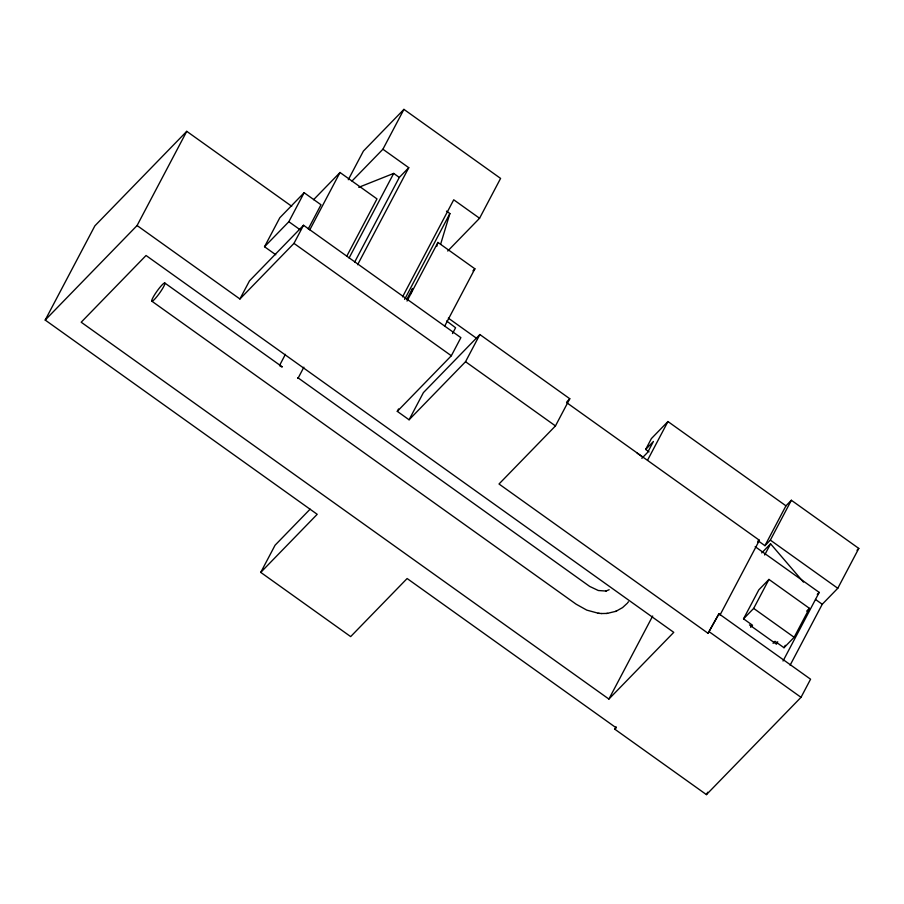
<?xml version="1.0" encoding="UTF-8"?>
<svg xmlns="http://www.w3.org/2000/svg" width="904" height="904" viewBox="0 0 904 904"><rect width="100%" height="100%" fill="white"/><g stroke="black" fill="none" stroke-linecap="round" stroke-linejoin="round"><path stroke-width="1.36" d="M605.838 591.035L598.324 590.515L589.713 586.436L298.049 377.849L297.958 378.437L303.868 367.182M297.879 378.008L298.139 377.827M411.015 293.619L412.574 288.455L406.845 299.326M436.711 246.464L437.931 242.419L474.894 268.816L444.644 326.197M440.643 244.182L449.887 213.547L446.519 211.14M398.562 408.947L397.285 411.354L409.083 419.784L423.411 392.607L479.866 334.536L569.791 398.743L555.463 425.92L499.008 484.002L708.069 633.297L718.962 613.793L810.572 679.209L801.023 697.323L706.442 794.627L614.833 729.212L616.189 727.822L407.128 578.526L350.662 636.597L260.748 572.39L317.202 514.308L45.2 320.061L94.875 225.853L186.755 131.329L291.709 206.281M45.2 320.061L137.08 225.537L186.755 131.329M275.765 254.758L264.533 246.735L279.811 217.751L304.139 192.721L320.999 204.767L308.264 228.915M137.08 225.537L239.922 298.987L249.481 280.873L303.529 225.265L460.882 337.644L451.333 355.758L397.285 411.354M264.533 246.735L288.851 221.717L304.139 192.721M239.922 298.987L293.969 243.379L303.529 225.265M309.767 229.876L340.017 172.494L376.979 198.891L346.729 256.273M348.289 179.726L363.397 151.081L403.93 109.373L500.59 178.404L479.572 218.259L447.729 251.029M352.029 181.003L382.912 149.228L403.93 109.373M279.528 365.487L285.393 354.345M349.08 258.013L393.692 173.41L399.308 177.421L408.766 167.692L382.912 149.228M354.696 262.024L399.308 177.421M357.6 264.736L408.766 167.692M402.562 296.851L453.729 199.795L479.572 218.259M260.748 572.39L275.076 545.214L310.117 509.167M404.619 299.393L449.887 213.547M407.026 301.043L437.931 242.419M452.508 333.576L455.582 327.756L446.632 320.976M409.083 419.784L465.537 361.713L479.866 334.536M649.027 451.853L645.659 449.446L651.389 438.576L667.943 421.546L785.96 505.822L791.362 500.262L858.8 548.423L837.782 588.278L822.244 604.267L790.107 665.231M647.58 460.159L667.943 421.546M608.9 699.063L673.762 632.348L146.052 255.493L81.19 322.219L608.9 699.063L652.688 616.019M614.833 729.212L616.11 726.793M708.069 633.297L718.962 613.793M719.957 615.138L759.416 540.287L566.571 402.574M758.072 540.773L764.942 545.688L785.96 505.822M764.942 545.688L770.344 540.117L791.362 500.262M764.66 555.011L770.57 543.812L803.486 582.108M750.58 627.263L752.535 625.252L743.54 618.833L758.829 589.849L768.954 579.419L809.419 608.313L794.141 637.297L784.005 647.727L775.01 641.309L773.056 643.32M743.54 618.833L753.676 608.403L768.954 579.419M777.722 641.75L776.446 644.168L749.472 624.901M706.442 794.627L707.708 792.209M784.005 647.727L785.282 645.309M783.034 661.016L819.205 592.402L755.156 546.671M627.715 602.708L628.449 601.77M616.347 611.093L622.573 607.59L627.093 603.431M313.575 199.705L340.017 172.494M472.939 270.827L474.894 268.816M566.864 401.749L569.791 398.743M645.659 449.446L653.422 441.457L647.693 452.316L641.863 458.317M757.62 542.14L759.416 540.287M761.722 552.909L770.57 543.812M857.003 550.276L858.8 548.423M817.272 594.391L819.205 592.402M806.662 611.16L809.419 608.313M609.172 589.724L606.155 590.967M607.364 613.364L615.647 611.375M615.432 611.454L616.551 611.002M358.752 187.32L393.692 173.41M280.093 366.188L282.33 366.934L164.799 283.008A11.164 1.605 -54.5 0 0 154.053 295.664A11.164 1.605 -54.5 0 0 156.076 297.608A11.164 1.605 -54.5 0 0 164.844 283.042M605.635 591.08L606.369 590.933M601.555 613.534L606.527 613.443M606.335 613.466L607.567 613.341M599.228 613.353L601.736 613.545M151.849 301.19L576.153 604.2L586.775 610.121L598.301 613.24M598.143 613.217L599.397 613.375M770.344 540.117L837.782 588.278M448.339 318.14L477.041 338.638M637.196 453.164L642.823 457.187M288.851 221.717L300.094 229.74M815.498 599.454L822.244 604.267M465.537 361.713L555.463 425.92M293.969 243.379L451.333 355.758M753.676 608.403L794.141 637.297M709.414 631.907L801.023 697.323M281.596 366.482L281.619 366.504"/></g></svg>
